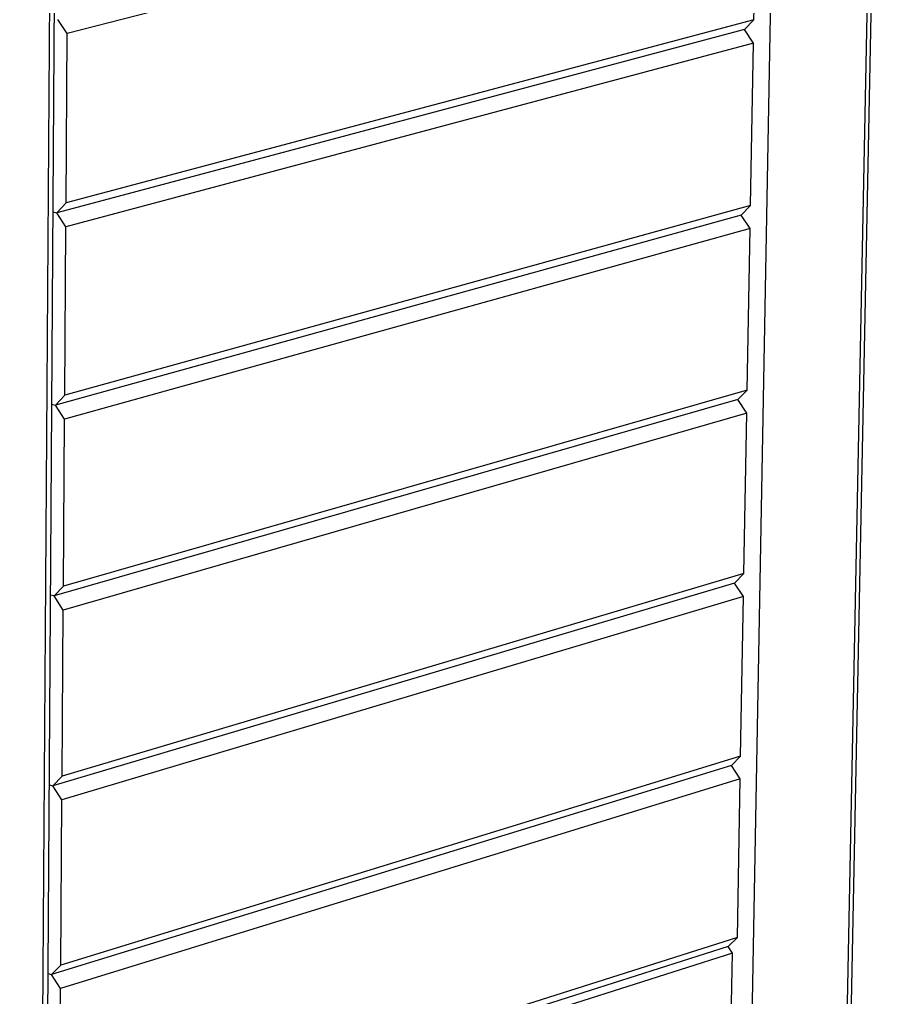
# Model space of a CAD drawing. Header units: millimetres. Extents: x 0 to 4030, y -54 to 2762.
# Drawn here: x 1189.4 to 1336, y 724.7 to 891.6 of the extents above; entities that cross this region are included whole.
import ezdxf

# ---------------------------------------------------------------- set-up
doc = ezdxf.new("R2010")
doc.units = ezdxf.units.MM
doc.header["$MEASUREMENT"] = 0
doc.layers.add('Utwórz2D linie widoczne', color=7, linetype='Continuous', true_color=0x000000)

msp = doc.modelspace()

# ---------------------------------------------------------------- linework, layer by layer
at = {"layer": 'Utwórz2D linie widoczne'}
for p, q in [((1335.26, 957.74), (1319.97, 188.42)), ((1335.97, 957.45), (1320.66, 189.83)), ((1304.54, 180.72), (1318.7, 953.67)), ((1194.68, 923.19), (1189.4, 123.21)), ((1195.52, 922.85), (1190.2, 124.85)), ((1315.23, 919.48), (1197.54, 889.25)), ((1314.73, 891.59), (1315.23, 919.48)), ((1197.54, 889.25), (1195.96, 891.65)), ((1314.73, 891.59), (1197.34, 860.36)), ((1313.12, 889.92), (1314.73, 891.59)), ((1313.12, 889.92), (1195.74, 858.65)), ((1314.66, 887.61), (1313.12, 889.92)), ((1197.34, 860.36), (1197.54, 889.25)), ((1314.66, 887.61), (1197.31, 856.25)), ((1314.16, 859.89), (1314.66, 887.61)), ((1195.74, 858.65), (1197.34, 860.36)), ((1314.16, 859.89), (1197.11, 827.53)), ((1312.55, 858.24), (1314.16, 859.89)), ((1195.1, 858.78), (1195.74, 858.65)), ((1312.55, 858.24), (1195.52, 825.84)), ((1197.31, 856.25), (1195.74, 858.65)), ((1314.09, 855.94), (1312.55, 858.24)), ((1197.11, 827.53), (1197.31, 856.25)), ((1314.09, 855.94), (1197.08, 823.44)), ((1313.59, 828.38), (1314.09, 855.94)), ((1313.59, 828.38), (1196.89, 794.91)), ((1311.99, 826.76), (1313.59, 828.38)), ((1311.99, 826.76), (1195.3, 793.25)), ((1195.52, 825.84), (1197.11, 827.53)), ((1313.52, 824.46), (1311.99, 826.76)), ((1194.88, 825.99), (1195.52, 825.84)), ((1197.08, 823.44), (1195.52, 825.84)), ((1313.52, 824.46), (1196.86, 790.85)), ((1313.02, 797.06), (1313.52, 824.46)), ((1196.89, 794.91), (1197.08, 823.44)), ((1313.02, 797.06), (1196.66, 762.49)), ((1311.43, 795.46), (1313.02, 797.06)), ((1311.43, 795.46), (1195.08, 760.85)), ((1195.3, 793.25), (1196.89, 794.91)), ((1312.95, 793.16), (1311.43, 795.46)), ((1195.3, 793.25), (1194.66, 793.39)), ((1196.86, 790.85), (1195.3, 793.25)), ((1312.95, 793.16), (1196.63, 758.45)), ((1312.46, 765.93), (1312.95, 793.16)), ((1196.66, 762.49), (1196.86, 790.85)), ((1310.87, 764.35), (1194.86, 728.66)), ((1312.46, 765.93), (1196.44, 730.27)), ((1310.87, 764.35), (1312.46, 765.93)), ((1312.39, 762.05), (1310.87, 764.35)), ((1194.44, 761), (1195.08, 760.85)), ((1195.08, 760.85), (1196.66, 762.49)), ((1312.39, 762.05), (1196.41, 726.26)), ((1311.9, 734.99), (1312.39, 762.05)), ((1196.63, 758.45), (1195.08, 760.85)), ((1196.44, 730.27), (1196.63, 758.45)), ((1311.9, 734.99), (1196.22, 698.26)), ((1310.32, 733.43), (1311.9, 734.99)), ((1310.32, 733.43), (1194.65, 696.66)), ((1311.06, 732.31), (1310.32, 733.43)), ((1311.06, 732.31), (1195.4, 695.49)), ((1310.56, 704.42), (1311.06, 732.31)), ((1194.86, 728.66), (1196.44, 730.27)), ((1194.23, 728.82), (1194.86, 728.66)), ((1196.41, 726.26), (1194.86, 728.66)), ((1196.22, 698.26), (1196.41, 726.26))]:
    msp.add_line(p, q, dxfattribs=at)

doc.saveas('drawing.dxf')
